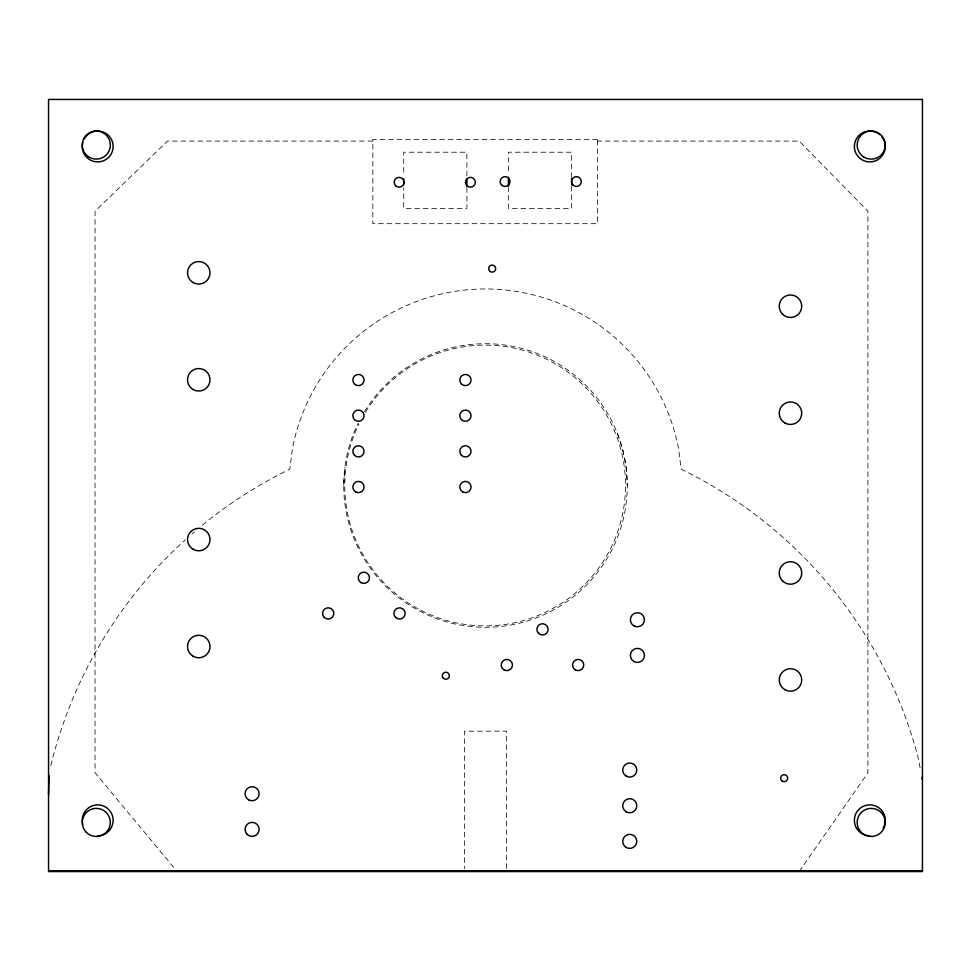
<?xml version="1.0" encoding="UTF-8"?>
<svg xmlns="http://www.w3.org/2000/svg" width="971" height="971" viewBox="0 0 971 971"><rect width="100%" height="100%" fill="white"/><g stroke="black" fill="none" stroke-linecap="round" stroke-linejoin="round"><path stroke-width="0.73" stroke-dasharray="4.86 3.64" d="M343.71 485.051L344.887 467.282M799.206 871.557L867.904 772.758L867.904 211.217L799.206 141.098L597.456 141.098M372.84 141.098L167.461 141.098L95.037 211.217L95.037 772.758L177.147 871.557M617.495 433.721L622.945 450.678L626.222 468.18L627.29 485.949M920.132 767.915L917.886 756.567A447.413 447.413 0 0 0 687.371 472.282L681.157 469.187L678.559 448.675A196.543 196.543 0 0 0 292.441 448.675L289.844 469.187A447.413 447.413 0 0 0 201.276 526.015M571.616 177.341L571.616 152.216L508.44 152.216L508.44 174.379M571.616 186.201L571.616 208.377L508.44 208.377L508.44 187.682M506.559 868.535L506.559 731.175L464.441 731.175L464.441 868.535M466.893 175.86L466.893 152.216L403.73 152.216L403.73 175.86M466.893 187.682L466.893 208.377L403.73 208.377L403.73 187.682M364.453 411.668A141.79 141.79 0 0 1 607.773 413.707A141.79 141.79 0 0 1 490.986 627.181A141.79 141.79 0 0 1 358.044 423.38M50.82 765.561A447.413 447.413 0 0 1 185.315 539.803M192.076 533.807A447.413 447.413 0 0 1 194.358 531.829M365.351 412.299A140.382 140.382 0 0 1 606.268 414.52A140.382 140.382 0 0 1 490.476 625.785A140.382 140.382 0 0 1 359.003 423.902M597.456 139.448L372.84 139.448L372.84 223.682L597.456 223.682L597.456 139.448"/><path stroke-width="1.46" d="M48.55 794.205L49.023 775.732M48.55 870.853L922.45 870.853M922.025 777.516L922.45 779.677M571.616 178.822L571.616 184.733M508.44 177.341L508.44 186.201M466.893 178.822L466.893 186.201M403.73 178.822L403.73 184.733M869.81 835.764A15.439 15.439 0 0 1 854.601 817.643A15.439 15.439 0 0 1 875.089 805.809A15.439 15.439 0 0 1 883.173 828.045M82.766 824.318A15.439 15.439 0 0 1 95 805.117A15.439 15.439 0 0 1 113.073 818.978A15.439 15.439 0 0 1 97.683 835.764M84.307 138.744A15.439 15.439 0 0 1 110.33 137.615A15.439 15.439 0 0 1 100.365 161.672A15.439 15.439 0 0 1 82.766 142.47M881.632 136.535A15.439 15.439 0 0 1 874.665 161.125A15.439 15.439 0 0 1 854.395 145.565A15.439 15.439 0 0 1 876.34 132.481M877.529 133.1A15.439 15.439 0 0 1 879.738 134.641M922.45 99.443L48.55 99.443L48.55 871.557L922.45 871.557L922.45 99.443M784.871 422.931A11.227 11.227 0 0 0 801.718 413.197A11.227 11.227 0 0 0 784.871 403.475A11.227 11.227 0 0 0 784.871 422.931M782.541 580.901A11.227 11.227 0 0 0 801.33 575.864A11.227 11.227 0 0 0 787.578 562.112A11.227 11.227 0 0 0 782.541 580.901M784.871 689.665A11.227 11.227 0 0 0 801.718 679.931A11.227 11.227 0 0 0 784.871 670.208A11.227 11.227 0 0 0 784.871 689.665M781.691 780.684A3.508 3.508 0 0 0 787.566 779.106A3.508 3.508 0 0 0 783.257 774.809A3.508 3.508 0 0 0 781.691 780.684M626.234 776.145A7.015 7.015 0 0 0 636.77 770.064A7.015 7.015 0 0 0 626.234 763.983A7.015 7.015 0 0 0 626.234 776.145M626.234 811.792A7.015 7.015 0 0 0 636.77 805.724A7.015 7.015 0 0 0 626.234 799.643A7.015 7.015 0 0 0 626.234 811.792M626.234 847.452A7.015 7.015 0 0 0 636.77 841.372A7.015 7.015 0 0 0 626.234 835.303A7.015 7.015 0 0 0 626.234 847.452M633.893 625.822A7.015 7.015 0 0 0 644.416 619.741A7.015 7.015 0 0 0 633.893 613.66A7.015 7.015 0 0 0 633.893 625.822M633.893 661.482A7.015 7.015 0 0 0 644.416 655.401A7.015 7.015 0 0 0 633.893 649.32A7.015 7.015 0 0 0 633.893 661.482M575.342 669.881A5.62 5.62 0 0 0 583.765 665.014A5.62 5.62 0 0 0 575.342 660.159A5.62 5.62 0 0 0 575.342 669.881M462.621 491.872A5.62 5.62 0 0 0 471.044 487.005A5.62 5.62 0 0 0 462.621 482.15A5.62 5.62 0 0 0 462.621 491.872M538.529 633.335A5.62 5.62 0 0 0 547.923 630.81A5.62 5.62 0 0 0 541.041 623.94A5.62 5.62 0 0 0 538.529 633.335M504.034 669.881A5.62 5.62 0 0 0 512.457 665.014A5.62 5.62 0 0 0 504.034 660.159A5.62 5.62 0 0 0 504.034 669.881M461.456 384.006A5.62 5.62 0 0 0 470.85 381.494A5.62 5.62 0 0 0 463.968 374.612A5.62 5.62 0 0 0 461.456 384.006M395.549 617.398A5.62 5.62 0 0 0 404.943 614.886A5.62 5.62 0 0 0 398.061 608.004A5.62 5.62 0 0 0 395.549 617.398M443.359 678.207A3.508 3.508 0 0 0 449.233 676.629A3.508 3.508 0 0 0 444.936 672.333A3.508 3.508 0 0 0 443.359 678.207M248.6 799.801A7.015 7.015 0 0 0 259.123 793.72A7.015 7.015 0 0 0 248.6 787.639A7.015 7.015 0 0 0 248.6 799.801M247.144 834.332A7.015 7.015 0 0 0 258.893 831.188A7.015 7.015 0 0 0 250.287 822.595A7.015 7.015 0 0 0 247.144 834.332M324.229 617.398A5.62 5.62 0 0 0 333.623 614.874A5.62 5.62 0 0 0 326.742 608.004A5.62 5.62 0 0 0 324.229 617.398M193.144 656.25A11.227 11.227 0 0 0 209.991 646.528A11.227 11.227 0 0 0 193.144 636.794A11.227 11.227 0 0 0 193.144 656.25M193.144 549.27A11.227 11.227 0 0 0 209.991 539.548A11.227 11.227 0 0 0 193.144 529.826A11.227 11.227 0 0 0 193.144 549.27M361.054 582.636A5.62 5.62 0 0 0 369.466 577.769A5.62 5.62 0 0 0 361.054 572.902A5.62 5.62 0 0 0 361.054 582.636M193.144 389.517A11.227 11.227 0 0 0 209.991 379.795A11.227 11.227 0 0 0 193.144 370.06A11.227 11.227 0 0 0 193.144 389.517M461.456 455.326A5.62 5.62 0 0 0 470.85 452.802A5.62 5.62 0 0 0 463.968 445.932A5.62 5.62 0 0 0 461.456 455.326M782.541 314.167A11.227 11.227 0 0 0 801.33 309.13A11.227 11.227 0 0 0 787.578 295.378A11.227 11.227 0 0 0 782.541 314.167M355.641 491.872A5.62 5.62 0 0 0 364.064 487.005A5.62 5.62 0 0 0 355.641 482.15A5.62 5.62 0 0 0 355.641 491.872M572.926 185.036A4.916 4.916 0 0 0 581.144 182.839A4.916 4.916 0 0 0 575.123 176.819A4.916 4.916 0 0 0 572.926 185.036M489.687 271.091A3.508 3.508 0 0 0 495.562 269.513A3.508 3.508 0 0 0 491.265 265.217A3.508 3.508 0 0 0 489.687 271.091M461.456 419.666A5.62 5.62 0 0 0 470.85 417.142A5.62 5.62 0 0 0 463.968 410.272A5.62 5.62 0 0 0 461.456 419.666M501.606 185.036A4.916 4.916 0 0 0 509.836 182.839A4.916 4.916 0 0 0 503.815 176.819A4.916 4.916 0 0 0 501.606 185.036M466.93 185.74A4.916 4.916 0 0 0 475.159 183.543A4.916 4.916 0 0 0 469.139 177.523A4.916 4.916 0 0 0 466.93 185.74M354.476 455.326A5.62 5.62 0 0 0 363.87 452.802A5.62 5.62 0 0 0 357 445.932A5.62 5.62 0 0 0 354.476 455.326M395.622 185.74A4.916 4.916 0 0 0 403.839 183.543A4.916 4.916 0 0 0 397.819 177.523A4.916 4.916 0 0 0 395.622 185.74M354.476 419.666A5.62 5.62 0 0 0 363.87 417.142A5.62 5.62 0 0 0 357 410.272A5.62 5.62 0 0 0 354.476 419.666M354.476 384.006A5.62 5.62 0 0 0 363.87 381.494A5.62 5.62 0 0 0 357 374.612A5.62 5.62 0 0 0 354.476 384.006M193.144 282.537A11.227 11.227 0 0 0 209.991 272.815A11.227 11.227 0 0 0 193.144 263.092A11.227 11.227 0 0 0 193.144 282.537M88.203 156.549A14.043 14.043 0 0 0 110.269 146.318A14.043 14.043 0 0 0 90.376 132.335A14.043 14.043 0 0 0 88.203 156.549M863.437 156.756A14.043 14.043 0 0 0 885.224 145.941A14.043 14.043 0 0 0 864.967 132.493A14.043 14.043 0 0 0 863.437 156.756M86.358 832.353A14.043 14.043 0 0 0 109.844 826.054A14.043 14.043 0 0 0 92.646 808.867A14.043 14.043 0 0 0 86.358 832.353M864.19 834.587A14.043 14.043 0 0 0 885.249 822.425A14.043 14.043 0 0 0 864.19 810.263A14.043 14.043 0 0 0 864.19 834.587"/></g></svg>
